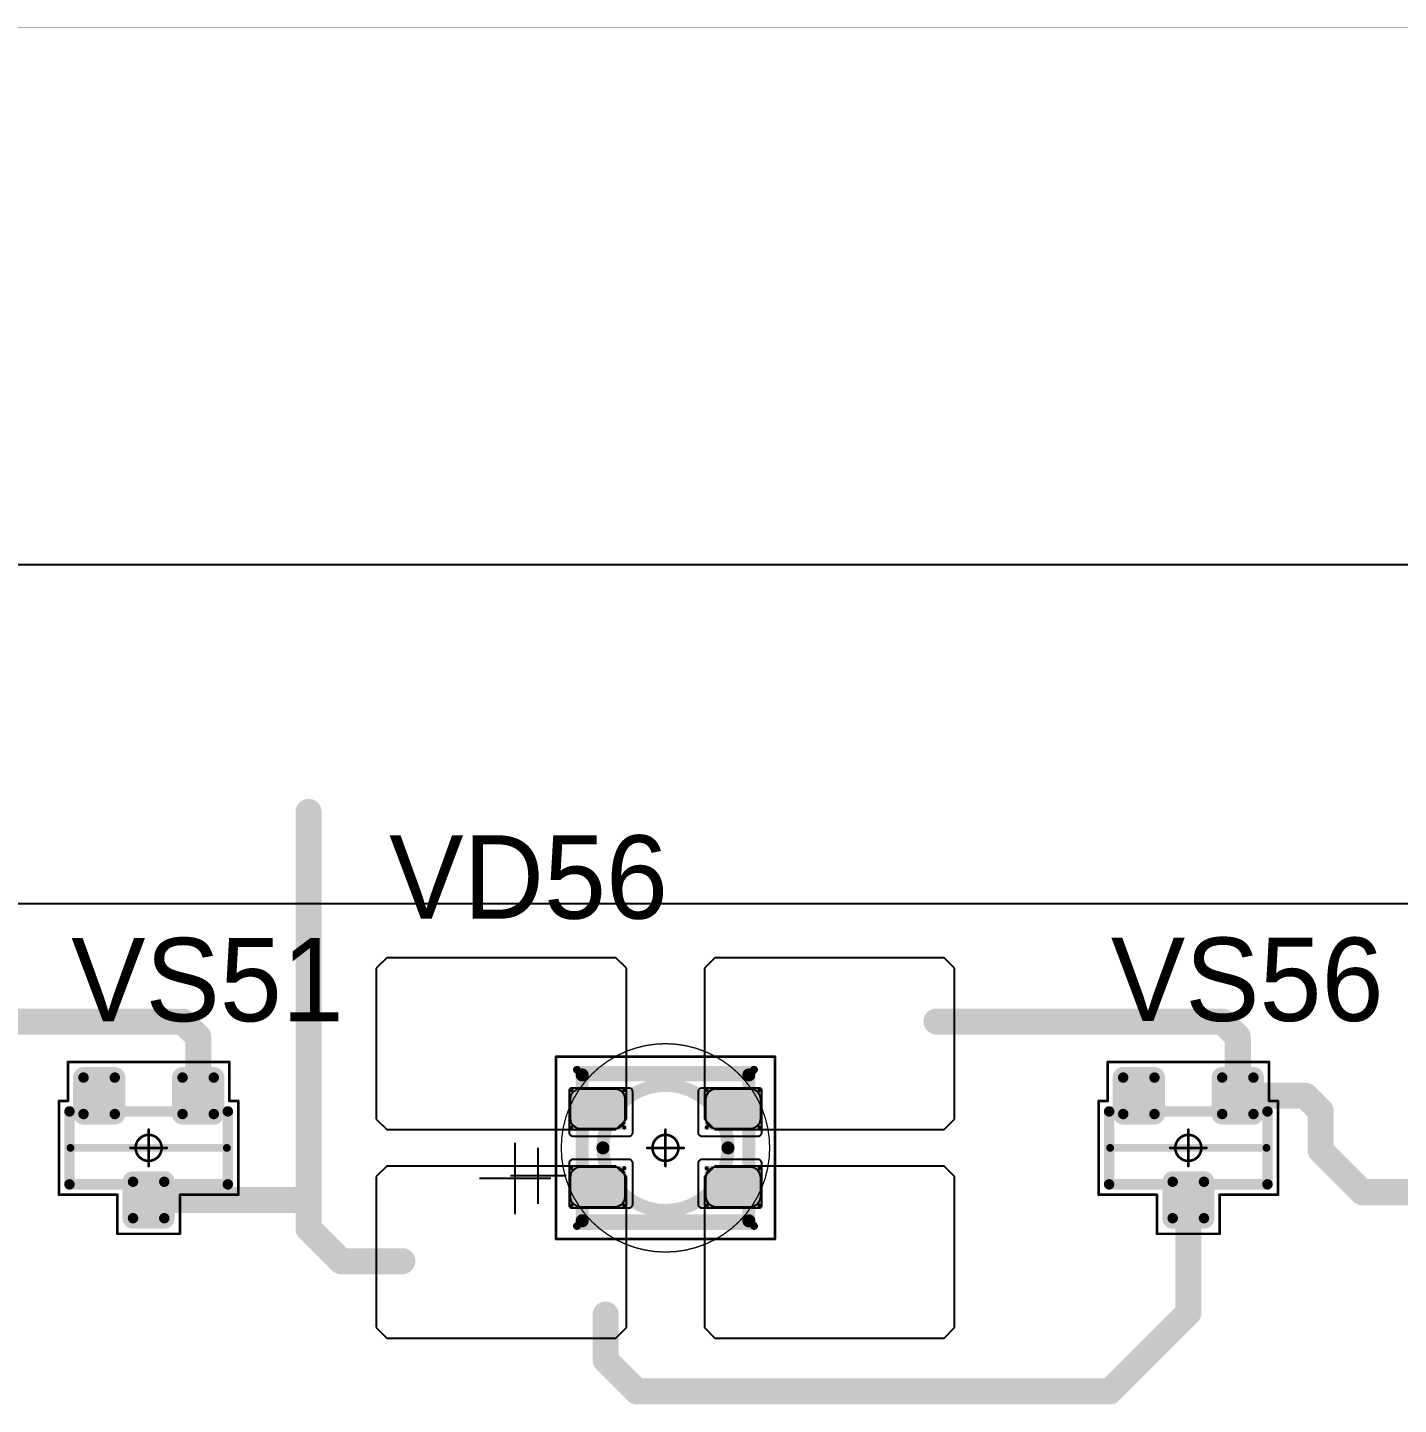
# Model space of a CAD drawing. Header units: millimetres. Extents: x 0 to 400, y 0 to 514.
# Drawn here: x 227.76 to 254.07, y 487.58 to 514.01 of the extents above; entities that cross this region are included whole.
import ezdxf

# ---------------------------------------------------------------- set-up
doc = ezdxf.new("R2010")
doc.units = ezdxf.units.MM
for name, color, linetype in [('Mechanical10', 56, 'Continuous'), ('Mechanical13', 56, 'Continuous'), ('Mechanical15', 56, 'Continuous'), ('Mechanical2', 216, 'Continuous'), ('TopLayer', 1, 'Continuous'), ('TopOverlay', 2, 'Continuous'), ('TopPaste', 8, 'Continuous'), ('TopSolder', 216, 'Continuous')]:
    doc.layers.add(name, color=color, linetype=linetype)

# ---------------------------------------------------------------- blocks, each defined once
blk = doc.blocks.new('SOT23_126')
at = {"layer": 'Mechanical13', "const_width": 0.2}
for points in [[(0.7, 1.52), (-0.7, 1.52)], [(-0.7, -1.52), (-0.7, 1.52)], [(0.7, -1.52), (0.7, 1.52)], [(0.7, -1.52), (-0.7, -1.52)]]:
    blk.add_lwpolyline(points, dxfattribs=at)
at = {"layer": 'Mechanical13', "const_width": 0.1}
for points in [[(-0.75, 1.52, 1), (-0.65, 1.52, 1)], [(-0.75, 1.52, 1), (-0.65, 1.52, 1)], [(0.65, 1.52, 1), (0.75, 1.52, 1)], [(0.65, 1.52, 1), (0.75, 1.52, 1)], [(-0.75, -1.52, 1), (-0.65, -1.52, 1)], [(-0.75, -1.52, 1), (-0.65, -1.52, 1)], [(0.65, -1.52, 1), (0.75, -1.52, 1)], [(0.65, -1.52, 1), (0.75, -1.52, 1)]]:
    blk.add_lwpolyline(points, format="xyb", close=True, dxfattribs=at)
at = {"layer": 'Mechanical15', "const_width": 0.05}
for points in [[(-0.9, 1.55), (-0.9, 1.72)], [(0.9, 1.72), (-0.9, 1.72)], [(0.9, 0.6), (0.9, 1.72)], [(-1.65, -1.55), (-1.65, 1.55)], [(-0.9, 1.55), (-1.65, 1.55)], [(1.65, 0.6), (0.9, 0.6)], [(1.65, -0.6), (1.65, 0.6)], [(0, -0.35), (0, 0.35)], [(0.35, 0), (-0.35, 0)], [(1.65, -0.6), (0.9, -0.6)], [(0.9, -1.72), (0.9, -0.6)], [(-0.9, -1.55), (-1.65, -1.55)], [(-0.9, -1.72), (-0.9, -1.55)], [(0.9, -1.72), (-0.9, -1.72)]]:
    blk.add_lwpolyline(points, dxfattribs=at)
at = {"layer": 'Mechanical15'}
for points, const_width in [([(-0.913, 1.72, 1), (-0.888, 1.72, 1)], 0.025), ([(-0.913, 1.72, 1), (-0.888, 1.72, 1)], 0.025), ([(0.888, 1.72, 1), (0.913, 1.72, 1)], 0.025), ([(0.888, 1.72, 1), (0.913, 1.72, 1)], 0.025), ([(-1.662, 1.55, 1), (-1.637, 1.55, 1)], 0.025), ([(-1.662, 1.55, 1), (-1.637, 1.55, 1)], 0.025), ([(-0.913, 1.55, 1), (-0.888, 1.55, 1)], 0.025), ([(-0.913, 1.55, 1), (-0.888, 1.55, 1)], 0.025), ([(0.888, 0.6, 1), (0.913, 0.6, 1)], 0.025), ([(0.888, 0.6, 1), (0.913, 0.6, 1)], 0.025), ([(1.637, 0.6, 1), (1.662, 0.6, 1)], 0.025), ([(1.637, 0.6, 1), (1.662, 0.6, 1)], 0.025), ([(0.25, 0, 1), (-0.25, 0, 1)], 0.05), ([(-0.012, 0.35, 1), (0.012, 0.35, 1)], 0.025), ([(-0.362, 0, 1), (-0.337, 0, 1)], 0.025), ([(-0.262, 0, 1), (-0.238, 0, 1)], 0.025), ([(0.238, 0, 1), (0.262, 0, 1)], 0.025), ([(0.337, 0, 1), (0.362, 0, 1)], 0.025), ([(-0.012, -0.35, 1), (0.012, -0.35, 1)], 0.025), ([(0.888, -0.6, 1), (0.913, -0.6, 1)], 0.025), ([(0.888, -0.6, 1), (0.913, -0.6, 1)], 0.025), ([(1.637, -0.6, 1), (1.662, -0.6, 1)], 0.025), ([(1.637, -0.6, 1), (1.662, -0.6, 1)], 0.025), ([(-1.662, -1.55, 1), (-1.637, -1.55, 1)], 0.025), ([(-1.662, -1.55, 1), (-1.637, -1.55, 1)], 0.025), ([(-0.913, -1.55, 1), (-0.888, -1.55, 1)], 0.025), ([(-0.913, -1.55, 1), (-0.888, -1.55, 1)], 0.025), ([(-0.913, -1.72, 1), (-0.888, -1.72, 1)], 0.025), ([(-0.913, -1.72, 1), (-0.888, -1.72, 1)], 0.025), ([(0.888, -1.72, 1), (0.913, -1.72, 1)], 0.025), ([(0.888, -1.72, 1), (0.913, -1.72, 1)], 0.025)]:
    blk.add_lwpolyline(points, format="xyb", close=True, dxfattribs=dict(at, const_width=const_width))
at = {"layer": 'TopLayer', "const_width": 0.1}
for points in [[(-1.4, 1.25, 1), (-1.3, 1.25, 1)], [(-0.7, 1.25, 1), (-0.6, 1.25, 1)], [(-1.4, 0.65, 1), (-1.3, 0.65, 1)], [(-0.7, 0.65, 1), (-0.6, 0.65, 1)], [(0.6, 0.3, 1), (0.7, 0.3, 1)], [(1.3, 0.3, 1), (1.4, 0.3, 1)], [(0.6, -0.3, 1), (0.7, -0.3, 1)], [(1.3, -0.3, 1), (1.4, -0.3, 1)], [(-1.4, -0.65, 1), (-1.3, -0.65, 1)], [(-0.7, -0.65, 1), (-0.6, -0.65, 1)], [(-1.4, -1.25, 1), (-1.3, -1.25, 1)], [(-0.7, -1.25, 1), (-0.6, -1.25, 1)]]:
    blk.add_lwpolyline(points, format="xyb", close=True, dxfattribs=at)
at = {"layer": 'TopLayer'}
for points in [[(-1.35, 1.35), (-1.35, 0.55), (-0.65, 1.35), (-0.65, 0.55)], [(-1.45, 1.25), (-1.45, 0.65), (-0.55, 1.25), (-0.55, 0.65)], [(0.55, 0.3), (0.55, -0.3), (1.45, 0.3), (1.45, -0.3)], [(0.65, 0.4), (0.65, -0.4), (1.35, 0.4), (1.35, -0.4)], [(-1.45, -0.65), (-1.45, -1.25), (-0.55, -0.65), (-0.55, -1.25)], [(-1.35, -0.55), (-1.35, -1.35), (-0.65, -0.55), (-0.65, -1.35)]]:
    blk.add_solid(points, dxfattribs=at)
at = {"layer": 'TopOverlay', "const_width": 0.15}
blk.add_lwpolyline([(0, -1.5), (0, 1.5)], dxfattribs=at)
at = {"layer": 'TopOverlay', "const_width": 0.075}
for points in [[(-0.038, 1.5, 1), (0.038, 1.5, 1)], [(-0.038, -1.5, 1), (0.038, -1.5, 1)]]:
    blk.add_lwpolyline(points, format="xyb", close=True, dxfattribs=at)
at = {"layer": 'TopPaste', "const_width": 0.075}
for points in [[(-1.387, 1.25, 1), (-1.313, 1.25, 1)], [(-0.687, 1.25, 1), (-0.613, 1.25, 1)], [(-1.387, 0.65, 1), (-1.313, 0.65, 1)], [(-0.687, 0.65, 1), (-0.613, 0.65, 1)], [(0.613, 0.3, 1), (0.687, 0.3, 1)], [(1.313, 0.3, 1), (1.387, 0.3, 1)], [(0.613, -0.3, 1), (0.687, -0.3, 1)], [(1.313, -0.3, 1), (1.387, -0.3, 1)], [(-1.387, -0.65, 1), (-1.313, -0.65, 1)], [(-0.687, -0.65, 1), (-0.613, -0.65, 1)], [(-1.387, -1.25, 1), (-1.313, -1.25, 1)], [(-0.687, -1.25, 1), (-0.613, -1.25, 1)]]:
    blk.add_lwpolyline(points, format="xyb", close=True, dxfattribs=at)
at = {"layer": 'TopPaste'}
for points in [[(-1.35, 1.325), (-1.35, 0.575), (-0.65, 1.325), (-0.65, 0.575)], [(-1.425, 1.25), (-1.425, 0.65), (-0.575, 1.25), (-0.575, 0.65)], [(0.575, 0.3), (0.575, -0.3), (1.425, 0.3), (1.425, -0.3)], [(0.65, 0.375), (0.65, -0.375), (1.35, 0.375), (1.35, -0.375)], [(-1.425, -0.65), (-1.425, -1.25), (-0.575, -0.65), (-0.575, -1.25)], [(-1.35, -0.575), (-1.35, -1.325), (-0.65, -0.575), (-0.65, -1.325)]]:
    blk.add_solid(points, dxfattribs=at)
at = {"layer": 'TopSolder', "const_width": 0.202}
for points in [[(-1.451, 1.25, 1), (-1.249, 1.25, 1)], [(-0.751, 1.25, 1), (-0.549, 1.25, 1)], [(-1.451, 0.65, 1), (-1.249, 0.65, 1)], [(-0.751, 0.65, 1), (-0.549, 0.65, 1)], [(0.549, 0.3, 1), (0.751, 0.3, 1)], [(1.249, 0.3, 1), (1.451, 0.3, 1)], [(0.549, -0.3, 1), (0.751, -0.3, 1)], [(1.249, -0.3, 1), (1.451, -0.3, 1)], [(-1.451, -0.65, 1), (-1.249, -0.65, 1)], [(-0.751, -0.65, 1), (-0.549, -0.65, 1)], [(-1.451, -1.25, 1), (-1.249, -1.25, 1)], [(-0.751, -1.25, 1), (-0.549, -1.25, 1)]]:
    blk.add_lwpolyline(points, format="xyb", close=True, dxfattribs=at)
at = {"layer": 'TopSolder'}
for points in [[(-1.35, 1.452), (-1.35, 0.448), (-0.65, 1.452), (-0.65, 0.448)], [(-1.552, 1.25), (-1.552, 0.65), (-0.448, 1.25), (-0.448, 0.65)], [(0.448, 0.3), (0.448, -0.3), (1.552, 0.3), (1.552, -0.3)], [(0.65, 0.502), (0.65, -0.502), (1.35, 0.502), (1.35, -0.502)], [(-1.35, -0.448), (-1.35, -1.452), (-0.65, -0.448), (-0.65, -1.452)], [(-1.552, -0.65), (-1.552, -1.25), (-0.448, -0.65), (-0.448, -1.25)]]:
    blk.add_solid(points, dxfattribs=at)
blk = doc.blocks.new('SOT23_131')
at = {"layer": 'Mechanical13', "const_width": 0.2}
for points in [[(0.7, 1.52), (-0.7, 1.52)], [(-0.7, -1.52), (-0.7, 1.52)], [(0.7, -1.52), (0.7, 1.52)], [(0.7, -1.52), (-0.7, -1.52)]]:
    blk.add_lwpolyline(points, dxfattribs=at)
at = {"layer": 'Mechanical13', "const_width": 0.1}
for points in [[(-0.75, 1.52, 1), (-0.65, 1.52, 1)], [(-0.75, 1.52, 1), (-0.65, 1.52, 1)], [(0.65, 1.52, 1), (0.75, 1.52, 1)], [(0.65, 1.52, 1), (0.75, 1.52, 1)], [(-0.75, -1.52, 1), (-0.65, -1.52, 1)], [(-0.75, -1.52, 1), (-0.65, -1.52, 1)], [(0.65, -1.52, 1), (0.75, -1.52, 1)], [(0.65, -1.52, 1), (0.75, -1.52, 1)]]:
    blk.add_lwpolyline(points, format="xyb", close=True, dxfattribs=at)
at = {"layer": 'Mechanical15', "const_width": 0.05}
for points in [[(-0.9, 1.55), (-0.9, 1.72)], [(0.9, 1.72), (-0.9, 1.72)], [(0.9, 0.6), (0.9, 1.72)], [(-1.65, -1.55), (-1.65, 1.55)], [(-0.9, 1.55), (-1.65, 1.55)], [(1.65, 0.6), (0.9, 0.6)], [(1.65, -0.6), (1.65, 0.6)], [(0, -0.35), (0, 0.35)], [(0.35, 0), (-0.35, 0)], [(1.65, -0.6), (0.9, -0.6)], [(0.9, -1.72), (0.9, -0.6)], [(-0.9, -1.55), (-1.65, -1.55)], [(-0.9, -1.72), (-0.9, -1.55)], [(0.9, -1.72), (-0.9, -1.72)]]:
    blk.add_lwpolyline(points, dxfattribs=at)
at = {"layer": 'Mechanical15'}
for points, const_width in [([(-0.913, 1.72, 1), (-0.888, 1.72, 1)], 0.025), ([(-0.913, 1.72, 1), (-0.888, 1.72, 1)], 0.025), ([(0.888, 1.72, 1), (0.913, 1.72, 1)], 0.025), ([(0.888, 1.72, 1), (0.913, 1.72, 1)], 0.025), ([(-1.662, 1.55, 1), (-1.637, 1.55, 1)], 0.025), ([(-1.662, 1.55, 1), (-1.637, 1.55, 1)], 0.025), ([(-0.913, 1.55, 1), (-0.888, 1.55, 1)], 0.025), ([(-0.913, 1.55, 1), (-0.888, 1.55, 1)], 0.025), ([(0.888, 0.6, 1), (0.913, 0.6, 1)], 0.025), ([(0.888, 0.6, 1), (0.913, 0.6, 1)], 0.025), ([(1.637, 0.6, 1), (1.662, 0.6, 1)], 0.025), ([(1.637, 0.6, 1), (1.662, 0.6, 1)], 0.025), ([(0.25, 0, 1), (-0.25, 0, 1)], 0.05), ([(-0.012, 0.35, 1), (0.012, 0.35, 1)], 0.025), ([(-0.362, 0, 1), (-0.337, 0, 1)], 0.025), ([(-0.262, 0, 1), (-0.238, 0, 1)], 0.025), ([(0.238, 0, 1), (0.262, 0, 1)], 0.025), ([(0.337, 0, 1), (0.362, 0, 1)], 0.025), ([(-0.012, -0.35, 1), (0.012, -0.35, 1)], 0.025), ([(0.888, -0.6, 1), (0.913, -0.6, 1)], 0.025), ([(0.888, -0.6, 1), (0.913, -0.6, 1)], 0.025), ([(1.637, -0.6, 1), (1.662, -0.6, 1)], 0.025), ([(1.637, -0.6, 1), (1.662, -0.6, 1)], 0.025), ([(-1.662, -1.55, 1), (-1.637, -1.55, 1)], 0.025), ([(-1.662, -1.55, 1), (-1.637, -1.55, 1)], 0.025), ([(-0.913, -1.55, 1), (-0.888, -1.55, 1)], 0.025), ([(-0.913, -1.55, 1), (-0.888, -1.55, 1)], 0.025), ([(-0.913, -1.72, 1), (-0.888, -1.72, 1)], 0.025), ([(-0.913, -1.72, 1), (-0.888, -1.72, 1)], 0.025), ([(0.888, -1.72, 1), (0.913, -1.72, 1)], 0.025), ([(0.888, -1.72, 1), (0.913, -1.72, 1)], 0.025)]:
    blk.add_lwpolyline(points, format="xyb", close=True, dxfattribs=dict(at, const_width=const_width))
at = {"layer": 'TopLayer', "const_width": 0.1}
for points in [[(-1.4, 1.25, 1), (-1.3, 1.25, 1)], [(-0.7, 1.25, 1), (-0.6, 1.25, 1)], [(-1.4, 0.65, 1), (-1.3, 0.65, 1)], [(-0.7, 0.65, 1), (-0.6, 0.65, 1)], [(0.6, 0.3, 1), (0.7, 0.3, 1)], [(1.3, 0.3, 1), (1.4, 0.3, 1)], [(0.6, -0.3, 1), (0.7, -0.3, 1)], [(1.3, -0.3, 1), (1.4, -0.3, 1)], [(-1.4, -0.65, 1), (-1.3, -0.65, 1)], [(-0.7, -0.65, 1), (-0.6, -0.65, 1)], [(-1.4, -1.25, 1), (-1.3, -1.25, 1)], [(-0.7, -1.25, 1), (-0.6, -1.25, 1)]]:
    blk.add_lwpolyline(points, format="xyb", close=True, dxfattribs=at)
at = {"layer": 'TopLayer'}
for points in [[(-1.35, 1.35), (-1.35, 0.55), (-0.65, 1.35), (-0.65, 0.55)], [(-1.45, 1.25), (-1.45, 0.65), (-0.55, 1.25), (-0.55, 0.65)], [(0.55, 0.3), (0.55, -0.3), (1.45, 0.3), (1.45, -0.3)], [(0.65, 0.4), (0.65, -0.4), (1.35, 0.4), (1.35, -0.4)], [(-1.45, -0.65), (-1.45, -1.25), (-0.55, -0.65), (-0.55, -1.25)], [(-1.35, -0.55), (-1.35, -1.35), (-0.65, -0.55), (-0.65, -1.35)]]:
    blk.add_solid(points, dxfattribs=at)
at = {"layer": 'TopOverlay', "const_width": 0.15}
blk.add_lwpolyline([(0, -1.5), (0, 1.5)], dxfattribs=at)
at = {"layer": 'TopOverlay', "const_width": 0.075}
for points in [[(-0.038, 1.5, 1), (0.038, 1.5, 1)], [(-0.038, -1.5, 1), (0.038, -1.5, 1)]]:
    blk.add_lwpolyline(points, format="xyb", close=True, dxfattribs=at)
at = {"layer": 'TopPaste', "const_width": 0.075}
for points in [[(-1.387, 1.25, 1), (-1.313, 1.25, 1)], [(-0.687, 1.25, 1), (-0.613, 1.25, 1)], [(-1.387, 0.65, 1), (-1.313, 0.65, 1)], [(-0.687, 0.65, 1), (-0.613, 0.65, 1)], [(0.613, 0.3, 1), (0.687, 0.3, 1)], [(1.313, 0.3, 1), (1.387, 0.3, 1)], [(0.613, -0.3, 1), (0.687, -0.3, 1)], [(1.313, -0.3, 1), (1.387, -0.3, 1)], [(-1.387, -0.65, 1), (-1.313, -0.65, 1)], [(-0.687, -0.65, 1), (-0.613, -0.65, 1)], [(-1.387, -1.25, 1), (-1.313, -1.25, 1)], [(-0.687, -1.25, 1), (-0.613, -1.25, 1)]]:
    blk.add_lwpolyline(points, format="xyb", close=True, dxfattribs=at)
at = {"layer": 'TopPaste'}
for points in [[(-1.35, 1.325), (-1.35, 0.575), (-0.65, 1.325), (-0.65, 0.575)], [(-1.425, 1.25), (-1.425, 0.65), (-0.575, 1.25), (-0.575, 0.65)], [(0.575, 0.3), (0.575, -0.3), (1.425, 0.3), (1.425, -0.3)], [(0.65, 0.375), (0.65, -0.375), (1.35, 0.375), (1.35, -0.375)], [(-1.425, -0.65), (-1.425, -1.25), (-0.575, -0.65), (-0.575, -1.25)], [(-1.35, -0.575), (-1.35, -1.325), (-0.65, -0.575), (-0.65, -1.325)]]:
    blk.add_solid(points, dxfattribs=at)
at = {"layer": 'TopSolder', "const_width": 0.202}
for points in [[(-1.451, 1.25, 1), (-1.249, 1.25, 1)], [(-0.751, 1.25, 1), (-0.549, 1.25, 1)], [(-1.451, 0.65, 1), (-1.249, 0.65, 1)], [(-0.751, 0.65, 1), (-0.549, 0.65, 1)], [(0.549, 0.3, 1), (0.751, 0.3, 1)], [(1.249, 0.3, 1), (1.451, 0.3, 1)], [(0.549, -0.3, 1), (0.751, -0.3, 1)], [(1.249, -0.3, 1), (1.451, -0.3, 1)], [(-1.451, -0.65, 1), (-1.249, -0.65, 1)], [(-0.751, -0.65, 1), (-0.549, -0.65, 1)], [(-1.451, -1.25, 1), (-1.249, -1.25, 1)], [(-0.751, -1.25, 1), (-0.549, -1.25, 1)]]:
    blk.add_lwpolyline(points, format="xyb", close=True, dxfattribs=at)
at = {"layer": 'TopSolder'}
for points in [[(-1.35, 1.452), (-1.35, 0.448), (-0.65, 1.452), (-0.65, 0.448)], [(-1.552, 1.25), (-1.552, 0.65), (-0.448, 1.25), (-0.448, 0.65)], [(0.448, 0.3), (0.448, -0.3), (1.552, 0.3), (1.552, -0.3)], [(0.65, 0.502), (0.65, -0.502), (1.35, 0.502), (1.35, -0.502)], [(-1.35, -0.448), (-1.35, -1.452), (-0.65, -0.448), (-0.65, -1.452)], [(-1.552, -0.65), (-1.552, -1.25), (-0.448, -0.65), (-0.448, -1.25)]]:
    blk.add_solid(points, dxfattribs=at)
blk = doc.blocks.new('E65F_299')
at = {"layer": 'Mechanical13'}
for p, q in [((2.441, 1.071), (2.441, 0)), ((1.905, 0.536), (2.976, 0.536))]:
    blk.add_line(p, q, dxfattribs=at)
at = {"layer": 'Mechanical13', "const_width": 0.25}
for points in [[(-1.6, 1.4), (-1.6, -1.4)], [(1.6, 1.4), (-1.6, 1.4)], [(1.6, 1.4), (1.6, -1.4)], [(1.6, -1.4), (-1.6, -1.4)]]:
    blk.add_lwpolyline(points, dxfattribs=at)
at = {"layer": 'Mechanical13'}
for points, const_width in [([(-1.663, 1.4, 1), (-1.538, 1.4, 1)], 0.125), ([(-1.663, 1.4, 1), (-1.538, 1.4, 1)], 0.125), ([(1.2, 0, 1), (-1.2, 0, 1)], 0.25), ([(1.537, 1.4, 1), (1.662, 1.4, 1)], 0.125), ([(1.537, 1.4, 1), (1.662, 1.4, 1)], 0.125), ([(-1.263, 0, 1), (-1.138, 0, 1)], 0.125), ([(1.137, 0, 1), (1.262, 0, 1)], 0.125), ([(-1.663, -1.4, 1), (-1.538, -1.4, 1)], 0.125), ([(-1.663, -1.4, 1), (-1.538, -1.4, 1)], 0.125), ([(1.537, -1.4, 1), (1.662, -1.4, 1)], 0.125), ([(1.537, -1.4, 1), (1.662, -1.4, 1)], 0.125)]:
    blk.add_lwpolyline(points, format="xyb", close=True, dxfattribs=dict(at, const_width=const_width))
at = {"layer": 'Mechanical15', "const_width": 0.05}
for points in [[(2.1, 1.75), (-2.1, 1.75)], [(-2.1, 1.75), (-2.1, -1.75)], [(2.1, 1.75), (2.1, -1.75)], [(0, 0.35), (0, -0.35)], [(0, 0.35), (0, -0.35)], [(0.35, 0), (-0.35, 0)], [(0.35, 0), (-0.35, 0)], [(2.1, -1.75), (-2.1, -1.75)]]:
    blk.add_lwpolyline(points, dxfattribs=at)
at = {"layer": 'Mechanical15'}
for points, const_width in [([(-2.113, 1.75, 1), (-2.088, 1.75, 1)], 0.025), ([(-2.113, 1.75, 1), (-2.088, 1.75, 1)], 0.025), ([(2.087, 1.75, 1), (2.112, 1.75, 1)], 0.025), ([(2.087, 1.75, 1), (2.112, 1.75, 1)], 0.025), ([(0.25, 0, 1), (-0.25, 0, 1)], 0.05), ([(0.25, 0, 1), (-0.25, 0, 1)], 0.05), ([(-0.013, 0.35, 1), (0.012, 0.35, 1)], 0.025), ([(-0.013, 0.35, 1), (0.012, 0.35, 1)], 0.025), ([(-0.363, 0, 1), (-0.338, 0, 1)], 0.025), ([(-0.363, 0, 1), (-0.338, 0, 1)], 0.025), ([(-0.263, 0, 1), (-0.238, 0, 1)], 0.025), ([(-0.263, 0, 1), (-0.238, 0, 1)], 0.025), ([(0.237, 0, 1), (0.262, 0, 1)], 0.025), ([(0.237, 0, 1), (0.262, 0, 1)], 0.025), ([(0.337, 0, 1), (0.362, 0, 1)], 0.025), ([(0.337, 0, 1), (0.362, 0, 1)], 0.025), ([(-0.013, -0.35, 1), (0.012, -0.35, 1)], 0.025), ([(-0.013, -0.35, 1), (0.012, -0.35, 1)], 0.025), ([(-2.113, -1.75, 1), (-2.088, -1.75, 1)], 0.025), ([(-2.113, -1.75, 1), (-2.088, -1.75, 1)], 0.025), ([(2.087, -1.75, 1), (2.112, -1.75, 1)], 0.025), ([(2.087, -1.75, 1), (2.112, -1.75, 1)], 0.025)]:
    blk.add_lwpolyline(points, format="xyb", close=True, dxfattribs=dict(at, const_width=const_width))
at = {"layer": 'TopLayer'}
for p, q in [((-5.35, 3.65), (-5.55, 3.45)), ((-5.55, 3.45), (-5.55, 3.45)), ((-5.55, 3.45), (-5.55, 0.55)), ((-0.95, 3.65), (-5.35, 3.65)), ((-5.35, 3.65), (-5.35, 3.65)), ((-0.75, 3.45), (-0.95, 3.65)), ((-0.75, 0.55), (-0.75, 3.45)), ((0.95, 3.65), (0.75, 3.45)), ((0.75, 3.45), (0.75, 3.45)), ((0.75, 3.45), (0.75, 0.55)), ((5.35, 3.65), (0.95, 3.65)), ((0.95, 3.65), (0.95, 3.65)), ((5.55, 3.45), (5.35, 3.65)), ((5.55, 0.55), (5.55, 3.45)), ((-5.55, 0.55), (-5.35, 0.35)), ((-0.95, 0.35), (-0.75, 0.55)), ((0.75, 0.55), (0.95, 0.35)), ((5.35, 0.35), (5.55, 0.55)), ((-5.35, 0.35), (-0.95, 0.35)), ((0.95, 0.35), (5.35, 0.35)), ((-5.35, -0.35), (-5.55, -0.55)), ((-0.95, -0.35), (-5.35, -0.35)), ((-5.35, -0.35), (-5.35, -0.35)), ((-0.75, -0.55), (-0.95, -0.35)), ((0.95, -0.35), (0.75, -0.55)), ((5.35, -0.35), (0.95, -0.35)), ((0.95, -0.35), (0.95, -0.35)), ((5.55, -0.55), (5.35, -0.35)), ((-5.55, -0.55), (-5.55, -0.55)), ((-5.55, -0.55), (-5.55, -3.45)), ((-0.75, -3.45), (-0.75, -0.55)), ((0.75, -0.55), (0.75, -0.55)), ((0.75, -0.55), (0.75, -3.45)), ((5.55, -3.45), (5.55, -0.55)), ((-5.55, -3.45), (-5.35, -3.65)), ((-5.35, -3.65), (-0.95, -3.65)), ((-0.95, -3.65), (-0.75, -3.45)), ((0.75, -3.45), (0.95, -3.65)), ((0.95, -3.65), (5.35, -3.65)), ((5.35, -3.65), (5.55, -3.45))]:
    blk.add_line(p, q, dxfattribs=at)
at = {"layer": 'TopLayer', "const_width": 0.04}
for points in [[(-1.83, 1.11, 1), (-1.79, 1.11, 1)], [(-0.81, 1.11, 1), (-0.77, 1.11, 1)], [(0.77, 1.11, 1), (0.81, 1.11, 1)], [(1.79, 1.11, 1), (1.83, 1.11, 1)], [(-1.83, 0.39, 1), (-1.79, 0.39, 1)], [(-0.81, 0.39, 1), (-0.77, 0.39, 1)], [(0.77, 0.39, 1), (0.81, 0.39, 1)], [(1.79, 0.39, 1), (1.83, 0.39, 1)], [(-1.83, -0.39, 1), (-1.79, -0.39, 1)], [(-0.81, -0.39, 1), (-0.77, -0.39, 1)], [(0.77, -0.39, 1), (0.81, -0.39, 1)], [(1.79, -0.39, 1), (1.83, -0.39, 1)], [(-1.83, -1.11, 1), (-1.79, -1.11, 1)], [(-0.81, -1.11, 1), (-0.77, -1.11, 1)], [(0.77, -1.11, 1), (0.81, -1.11, 1)], [(1.79, -1.11, 1), (1.83, -1.11, 1)]]:
    blk.add_lwpolyline(points, format="xyb", close=True, dxfattribs=at)
at = {"layer": 'TopLayer'}
for points in [[(-1.85, 1.11), (-1.85, 0.39), (-0.75, 1.11), (-0.75, 0.39)], [(-1.81, 1.15), (-1.81, 0.35), (-0.79, 1.15), (-0.79, 0.35)], [(0.75, 1.11), (0.75, 0.39), (1.85, 1.11), (1.85, 0.39)], [(0.79, 1.15), (0.79, 0.35), (1.81, 1.15), (1.81, 0.35)], [(-1.85, -0.39), (-1.85, -1.11), (-0.75, -0.39), (-0.75, -1.11)], [(-1.81, -0.35), (-1.81, -1.15), (-0.79, -0.35), (-0.79, -1.15)], [(0.75, -0.39), (0.75, -1.11), (1.85, -0.39), (1.85, -1.11)], [(0.79, -0.35), (0.79, -1.15), (1.81, -0.35), (1.81, -1.15)]]:
    blk.add_solid(points, dxfattribs=at)
at = {"layer": 'TopOverlay'}
for p, q in [((2.886, 1.271), (2.886, -0.1)), ((2.2, 0.586), (3.571, 0.586))]:
    blk.add_line(p, q, dxfattribs=at)
at = {"layer": 'TopOverlay', "const_width": 0.15}
for points in [[(1.7, 1.5), (-1.7, 1.5)], [(1.7, -1.5), (-1.7, -1.5)]]:
    blk.add_lwpolyline(points, dxfattribs=at)
at = {"layer": 'TopOverlay', "const_width": 0.075}
for points in [[(-1.738, 1.5, 1), (-1.663, 1.5, 1)], [(1.662, 1.5, 1), (1.737, 1.5, 1)], [(-1.738, -1.5, 1), (-1.663, -1.5, 1)], [(1.662, -1.5, 1), (1.737, -1.5, 1)]]:
    blk.add_lwpolyline(points, format="xyb", close=True, dxfattribs=at)
at = {"layer": 'TopPaste'}
for p, q in [((-1.773, 1.073), (-1.814, 1.011)), ((-1.711, 1.114), (-1.773, 1.073)), ((-1.638, 1.129), (-1.711, 1.114)), ((-0.963, 1.129), (-1.638, 1.129)), ((-0.889, 1.114), (-0.963, 1.129)), ((-0.827, 1.073), (-0.889, 1.114)), ((-0.786, 1.011), (-0.827, 1.073)), ((0.827, 1.073), (0.786, 1.011)), ((0.889, 1.114), (0.827, 1.073)), ((0.962, 1.129), (0.889, 1.114)), ((1.637, 1.129), (0.962, 1.129)), ((1.711, 1.114), (1.637, 1.129)), ((1.773, 1.073), (1.711, 1.114)), ((1.814, 1.011), (1.773, 1.073)), ((-1.814, 1.011), (-1.829, 0.938)), ((-1.829, 0.938), (-1.829, 0.563)), ((-0.771, 0.938), (-0.786, 1.011)), ((-0.771, 0.563), (-0.771, 0.938)), ((0.786, 1.011), (0.771, 0.938)), ((0.771, 0.938), (0.771, 0.563)), ((1.829, 0.938), (1.814, 1.011)), ((1.829, 0.563), (1.829, 0.938)), ((-1.829, 0.563), (-1.814, 0.489)), ((-0.786, 0.489), (-0.771, 0.563)), ((0.771, 0.563), (0.786, 0.489)), ((1.814, 0.489), (1.829, 0.563)), ((-1.814, 0.489), (-1.773, 0.427)), ((-1.773, 0.427), (-1.711, 0.386)), ((-1.711, 0.386), (-1.638, 0.371)), ((-1.638, 0.371), (-0.963, 0.371)), ((-0.963, 0.371), (-0.889, 0.386)), ((-0.889, 0.386), (-0.827, 0.427)), ((-0.827, 0.427), (-0.786, 0.489)), ((0.786, 0.489), (0.827, 0.427)), ((0.827, 0.427), (0.889, 0.386)), ((0.889, 0.386), (0.962, 0.371)), ((0.962, 0.371), (1.637, 0.371)), ((1.637, 0.371), (1.711, 0.386)), ((1.711, 0.386), (1.773, 0.427)), ((1.773, 0.427), (1.814, 0.489)), ((-1.814, -0.489), (-1.829, -0.563)), ((-1.773, -0.427), (-1.814, -0.489)), ((-1.711, -0.386), (-1.773, -0.427)), ((-1.638, -0.371), (-1.711, -0.386)), ((-0.963, -0.371), (-1.638, -0.371)), ((-0.889, -0.386), (-0.963, -0.371)), ((-0.827, -0.427), (-0.889, -0.386)), ((-0.786, -0.489), (-0.827, -0.427)), ((-0.771, -0.563), (-0.786, -0.489)), ((0.786, -0.489), (0.771, -0.563)), ((0.827, -0.427), (0.786, -0.489)), ((0.889, -0.386), (0.827, -0.427)), ((0.962, -0.371), (0.889, -0.386)), ((1.637, -0.371), (0.962, -0.371)), ((1.711, -0.386), (1.637, -0.371)), ((1.773, -0.427), (1.711, -0.386)), ((1.814, -0.489), (1.773, -0.427)), ((1.829, -0.563), (1.814, -0.489)), ((-1.829, -0.563), (-1.829, -0.938)), ((-0.771, -0.938), (-0.771, -0.563)), ((0.771, -0.563), (0.771, -0.938)), ((1.829, -0.938), (1.829, -0.563)), ((-1.829, -0.938), (-1.814, -1.011)), ((-1.814, -1.011), (-1.773, -1.073)), ((-0.827, -1.073), (-0.786, -1.011)), ((-0.786, -1.011), (-0.771, -0.938)), ((0.771, -0.938), (0.786, -1.011)), ((0.786, -1.011), (0.827, -1.073)), ((1.773, -1.073), (1.814, -1.011)), ((1.814, -1.011), (1.829, -0.938)), ((-1.773, -1.073), (-1.711, -1.114)), ((-1.711, -1.114), (-1.638, -1.129)), ((-1.638, -1.129), (-0.963, -1.129)), ((-0.963, -1.129), (-0.889, -1.114)), ((-0.889, -1.114), (-0.827, -1.073)), ((0.827, -1.073), (0.889, -1.114)), ((0.889, -1.114), (0.962, -1.129)), ((0.962, -1.129), (1.637, -1.129)), ((1.637, -1.129), (1.711, -1.114)), ((1.711, -1.114), (1.773, -1.073))]:
    blk.add_line(p, q, dxfattribs=at)
at = {"layer": 'TopSolder'}
for p, q in [((-1.842, 1.129), (-1.85, 1.111)), ((-1.85, 1.111), (-1.85, 1.101)), ((-1.85, 1.101), (-1.85, 1.101)), ((-1.85, 1.101), (-1.85, 0.301)), ((-1.828, 1.143), (-1.842, 1.129)), ((-1.81, 1.151), (-1.828, 1.143)), ((-1.8, 1.151), (-1.81, 1.151)), ((-0.7, 1.151), (-1.8, 1.151)), ((-0.685, 1.151), (-0.7, 1.151)), ((-0.7, 1.151), (-0.7, 1.151)), ((-0.658, 1.139), (-0.685, 1.151)), ((-0.636, 1.118), (-0.658, 1.139)), ((-0.625, 1.09), (-0.636, 1.118)), ((-0.625, 1.076), (-0.625, 1.09)), ((-0.625, 0.301), (-0.625, 1.076)), ((0.636, 1.118), (0.625, 1.09)), ((0.625, 1.09), (0.625, 1.076)), ((0.625, 1.076), (0.625, 1.076)), ((0.625, 1.076), (0.625, 0.301)), ((0.657, 1.139), (0.636, 1.118)), ((0.685, 1.151), (0.657, 1.139)), ((0.7, 1.151), (0.685, 1.151)), ((1.8, 1.151), (0.7, 1.151)), ((1.81, 1.151), (1.8, 1.151)), ((1.8, 1.151), (1.8, 1.151)), ((1.828, 1.143), (1.81, 1.151)), ((1.842, 1.129), (1.828, 1.143)), ((1.85, 1.111), (1.842, 1.129)), ((1.85, 1.101), (1.85, 1.111)), ((1.85, 0.301), (1.85, 1.101)), ((-1.85, 0.301), (-1.85, 0.286)), ((-1.85, 0.286), (-1.839, 0.258)), ((-0.636, 0.258), (-0.625, 0.286)), ((-0.625, 0.286), (-0.625, 0.301)), ((-0.625, 0.301), (-0.625, 0.301)), ((0.625, 0.301), (0.625, 0.286)), ((0.625, 0.286), (0.636, 0.258)), ((1.839, 0.258), (1.85, 0.286)), ((1.85, 0.286), (1.85, 0.301)), ((1.85, 0.301), (1.85, 0.301)), ((-1.839, 0.258), (-1.818, 0.237)), ((-1.818, 0.237), (-1.79, 0.226)), ((-1.79, 0.226), (-1.775, 0.226)), ((-1.775, 0.226), (-1.775, 0.226)), ((-1.775, 0.226), (-0.7, 0.226)), ((-0.7, 0.226), (-0.685, 0.226)), ((-0.685, 0.226), (-0.658, 0.237)), ((-0.658, 0.237), (-0.636, 0.258)), ((0.636, 0.258), (0.657, 0.237)), ((0.657, 0.237), (0.685, 0.226)), ((0.685, 0.226), (0.7, 0.226)), ((0.7, 0.226), (0.7, 0.226)), ((0.7, 0.226), (1.775, 0.226)), ((1.775, 0.226), (1.79, 0.226)), ((1.79, 0.226), (1.817, 0.237)), ((1.817, 0.237), (1.839, 0.258)), ((-1.839, -0.257), (-1.85, -0.285)), ((-1.818, -0.236), (-1.839, -0.257)), ((-1.79, -0.224), (-1.818, -0.236)), ((-1.775, -0.224), (-1.79, -0.224)), ((-0.7, -0.224), (-1.775, -0.224)), ((-0.685, -0.224), (-0.7, -0.224)), ((-0.7, -0.224), (-0.7, -0.224)), ((-0.658, -0.236), (-0.685, -0.224)), ((-0.636, -0.257), (-0.658, -0.236)), ((-0.625, -0.285), (-0.636, -0.257)), ((0.636, -0.257), (0.625, -0.285)), ((0.657, -0.236), (0.636, -0.257)), ((0.685, -0.224), (0.657, -0.236)), ((0.7, -0.224), (0.685, -0.224)), ((1.775, -0.224), (0.7, -0.224)), ((1.79, -0.224), (1.775, -0.224)), ((1.775, -0.224), (1.775, -0.224)), ((1.817, -0.236), (1.79, -0.224)), ((1.839, -0.257), (1.817, -0.236)), ((1.85, -0.285), (1.839, -0.257)), ((-1.85, -0.285), (-1.85, -0.299)), ((-1.85, -0.299), (-1.85, -0.299)), ((-1.85, -0.299), (-1.85, -1.099)), ((-0.625, -0.299), (-0.625, -0.285)), ((-0.625, -1.074), (-0.625, -0.299)), ((0.625, -0.285), (0.625, -0.299)), ((0.625, -0.299), (0.625, -0.299)), ((0.625, -0.299), (0.625, -1.074)), ((1.85, -0.299), (1.85, -0.285)), ((1.85, -1.099), (1.85, -0.299)), ((-1.85, -1.099), (-1.85, -1.109)), ((-1.85, -1.109), (-1.842, -1.128)), ((-1.842, -1.128), (-1.828, -1.142)), ((-1.828, -1.142), (-1.81, -1.149)), ((-1.81, -1.149), (-1.8, -1.149)), ((-1.8, -1.149), (-0.7, -1.149)), ((-1.8, -1.149), (-1.8, -1.149)), ((-0.7, -1.149), (-0.685, -1.149)), ((-0.685, -1.149), (-0.658, -1.138)), ((-0.658, -1.138), (-0.636, -1.117)), ((-0.636, -1.117), (-0.625, -1.089)), ((-0.625, -1.089), (-0.625, -1.074)), ((-0.625, -1.074), (-0.625, -1.074)), ((0.625, -1.074), (0.625, -1.089)), ((0.625, -1.089), (0.636, -1.117)), ((0.636, -1.117), (0.657, -1.138)), ((0.657, -1.138), (0.685, -1.149)), ((0.685, -1.149), (0.7, -1.149)), ((0.7, -1.149), (1.8, -1.149)), ((0.7, -1.149), (0.7, -1.149)), ((1.8, -1.149), (1.81, -1.149)), ((1.81, -1.149), (1.828, -1.142)), ((1.828, -1.142), (1.842, -1.128)), ((1.842, -1.128), (1.85, -1.109)), ((1.85, -1.109), (1.85, -1.099)), ((1.85, -1.099), (1.85, -1.099))]:
    blk.add_line(p, q, dxfattribs=at)

msp = doc.modelspace()

# ---------------------------------------------------------------- linework, layer by layer
at = {"layer": 'Mechanical10', "const_width": 0.01}
msp.add_lwpolyline([(0, 514), (400, 514)], dxfattribs=at)
at = {"layer": 'Mechanical2'}
for points, const_width in [([(242, 492.5, 1), (238, 492.5, 1)], 0.0254), ([(240, 494.5, 1), (240, 494.5, 1)], 0.0005), ([(237.994, 492.5, 1), (238.006, 492.5, 1)], 0.0127), ([(238, 492.5, 1), (238, 492.5, 1)], 0.0005), ([(241.994, 492.5, 1), (242.006, 492.5, 1)], 0.0127), ([(242, 492.5, 1), (242, 492.5, 1)], 0.0005), ([(240, 490.5, 1), (240, 490.5, 1)], 0.0005)]:
    msp.add_lwpolyline(points, format="xyb", close=True, dxfattribs=dict(at, const_width=const_width))
at = {"layer": 'Mechanical2', "const_width": 0.001}
for points in [[(240, 490.5), (240, 494.5)], [(238, 492.5), (242, 492.5)]]:
    msp.add_lwpolyline(points, dxfattribs=at)
at = {"layer": 'TopLayer'}
for p, q in [((126.2, 503.7), (272.275, 503.7)), ((269.488, 497.187), (129.112, 497.187))]:
    msp.add_line(p, q, dxfattribs=at)
at = {"layer": 'TopLayer', "const_width": 0.5}
for points in [[(233.15, 490.95), (233.15, 498.95)], [(226.7, 494.925), (230.738, 494.925)], [(230.738, 494.925), (231.031, 494.632)], [(245.202, 494.925), (250.693, 494.925)], [(250.693, 494.925), (250.986, 494.632)], [(231.031, 493.5), (231.031, 494.632)], [(250.986, 493.5), (250.986, 494.632)], [(250.986, 493.5), (252.284, 493.5)], [(252.284, 493.5), (252.577, 493.207)], [(252.577, 492.45), (252.577, 493.207)], [(252.577, 492.45), (253.377, 491.65)], [(253.377, 491.65), (255.327, 491.65)], [(230.081, 491.5), (233.025, 491.5)], [(233.025, 491.5), (233.1, 491.425)], [(250.036, 489.334), (250.036, 491.5)], [(233.15, 490.95), (233.775, 490.325)], [(233.775, 490.325), (234.95, 490.325)], [(238.852, 488.425), (238.852, 489.3)], [(248.527, 487.825), (250.036, 489.334)], [(238.852, 488.425), (239.452, 487.825)], [(239.452, 487.825), (248.527, 487.825)]]:
    msp.add_lwpolyline(points, dxfattribs=at)
at = {"layer": 'TopLayer', "const_width": 0.25}
for points in [[(233.025, 498.95, 1), (233.275, 498.95, 1)], [(230.613, 494.925, 1), (230.863, 494.925, 1)], [(230.613, 494.925, 1), (230.863, 494.925, 1)], [(245.077, 494.925, 1), (245.327, 494.925, 1)], [(250.568, 494.925, 1), (250.818, 494.925, 1)], [(250.568, 494.925, 1), (250.818, 494.925, 1)], [(230.906, 494.632, 1), (231.156, 494.632, 1)], [(230.906, 494.632, 1), (231.156, 494.632, 1)], [(250.861, 494.632, 1), (251.111, 494.632, 1)], [(250.861, 494.632, 1), (251.111, 494.632, 1)], [(230.906, 493.5, 1), (231.156, 493.5, 1)], [(250.861, 493.5, 1), (251.111, 493.5, 1)], [(250.861, 493.5, 1), (251.111, 493.5, 1)], [(252.159, 493.5, 1), (252.409, 493.5, 1)], [(252.159, 493.5, 1), (252.409, 493.5, 1)], [(252.452, 493.207, 1), (252.702, 493.207, 1)], [(252.452, 493.207, 1), (252.702, 493.207, 1)], [(252.452, 492.45, 1), (252.702, 492.45, 1)], [(252.452, 492.45, 1), (252.702, 492.45, 1)], [(253.252, 491.65, 1), (253.502, 491.65, 1)], [(253.252, 491.65, 1), (253.502, 491.65, 1)], [(229.956, 491.5, 1), (230.206, 491.5, 1)], [(232.9, 491.5, 1), (233.15, 491.5, 1)], [(232.9, 491.5, 1), (233.15, 491.5, 1)], [(232.975, 491.425, 1), (233.225, 491.425, 1)], [(249.911, 491.5, 1), (250.161, 491.5, 1)], [(233.025, 490.95, 1), (233.275, 490.95, 1)], [(233.025, 490.95, 1), (233.275, 490.95, 1)], [(233.65, 490.325, 1), (233.9, 490.325, 1)], [(233.65, 490.325, 1), (233.9, 490.325, 1)], [(234.825, 490.325, 1), (235.075, 490.325, 1)], [(238.727, 489.3, 1), (238.977, 489.3, 1)], [(249.911, 489.334, 1), (250.161, 489.334, 1)], [(249.911, 489.334, 1), (250.161, 489.334, 1)], [(238.727, 488.425, 1), (238.977, 488.425, 1)], [(238.727, 488.425, 1), (238.977, 488.425, 1)], [(239.327, 487.825, 1), (239.577, 487.825, 1)], [(239.327, 487.825, 1), (239.577, 487.825, 1)], [(248.402, 487.825, 1), (248.652, 487.825, 1)], [(248.402, 487.825, 1), (248.652, 487.825, 1)]]:
    msp.add_lwpolyline(points, format="xyb", close=True, dxfattribs=at)

# ---------------------------------------------------------------- block references
for name, p, rotation in [('E65F_299', (240, 492.5), 180), ('SOT23_131', (230.08, 492.5), 270), ('SOT23_126', (250.036, 492.5), 270)]:
    msp.add_blockref(name, p, dxfattribs=dict(rotation=rotation))

# ---------------------------------------------------------------- texts
at = {"layer": 'TopOverlay'}
for s, p in [('VD56', (234.696, 496.9)), ('VS51', (228.592, 494.931)), ('VS56', (248.549, 494.936))]:
    msp.add_text(s, height=1.6, dxfattribs=at).set_placement(p)

doc.saveas('drawing.dxf')
